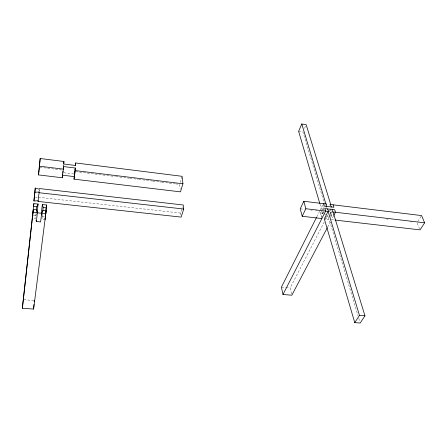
<?xml version="1.0" encoding="UTF-8"?>
<svg xmlns="http://www.w3.org/2000/svg" width="447" height="447" viewBox="0 0 447 447"><rect width="100%" height="100%" fill="white"/><g stroke="black" fill="none" stroke-linecap="round" stroke-linejoin="round"><path stroke-width="0.34" stroke-dasharray="2.23 1.68" d="M328.394 216.896L328.333 219.293L328.981 218.058M322.829 213.856L322.913 211.487M33.257 215.292L35.799 215.555L36.028 213.543M36.09 213.772L35.548 218.466L33.637 218.27M39.269 189.897L39.112 191.238L39.291 189.919M42.225 216.449L41.889 219.119L44.421 219.382M42.309 215.778L42.56 213.772M63.273 166.111L63.463 164.792M63.519 166.005L63.709 164.686M180.225 182.51L181.901 176.934M180.94 215.091L180.728 213.079L182.683 206.866M304.563 128.311L305.625 125.858M35.799 215.555L36.319 214.443M316.862 216.739L319.683 211.129L321.672 217.924M320.002 210.509L322.823 204.894M321.672 211.085L320.41 213.571L323.17 213.895M321.985 210.464L323.874 206.737M323.052 209.531L324.31 207.05M323.544 210.246L325.12 207.145M323.343 211.705L321.13 216.052L323.555 216.331M323.147 213.236L323.779 211.995M325.992 207.654L326.628 206.408M326.059 217.063L325.098 218.924L329.143 219.388L357.986 315.683M329.573 210.71L330.534 208.855M291.517 293.891L290.159 287.907L324.17 222.193M325.455 219.712L328.02 214.75M329.623 211.649L331.557 207.922M330.003 213.806L331.288 211.33M330.383 214.085L331.344 212.23M330.272 215.583L331.562 213.107M330.758 216.292L332.372 213.202M330.808 217.175L332.423 214.085M327.701 227.003L330.288 222.086M333.518 215.94L331.562 219.667L335.015 220.064M417.727 221.533L421.582 215.577M23.842 299.747L33.581 300.457M281.398 287.158L285.437 287.505M286.114 287.561L290.159 287.907M42.119 216.214L44.639 216.477M38.408 197.272L180.728 213.079M323.857 213.973L325.924 214.219M325.969 216.616L328.735 216.935M300.222 208.805L304.251 209.28M310.967 210.079L312.308 210.235M315.666 210.632L317.012 210.788M330.009 212.325L331.389 212.493M386.638 219.024L388.018 219.186M410.123 221.801L411.503 221.963M39.889 167.29L62.703 170.078M75.683 171.665L106.185 175.392M106.878 175.475L115.197 176.492M115.89 176.576L129.06 178.191M129.753 178.275L138.073 179.292M138.766 179.376L151.935 180.985M152.628 181.069L160.948 182.085M161.641 182.169L174.811 183.778M175.503 183.862L178.275 184.203M63.932 172.782L74.202 174.028M298.624 131.34L302.965 131.988L324.522 203.966M35.453 197.144L37.19 197.635M417.28 223.221L419.521 228.657M324.723 204.631L325.321 206.631M358.785 318.353L359.785 321.7M319.957 204.055L321.522 209.392M179.66 184.371L180.18 189.137"/><path stroke-width="0.67" d="M332.255 209.475L332.205 211.867L424.65 222.824L420.024 229.864L335.015 220.064M326.628 206.408L326.696 204.044L303.809 201.267L300.222 208.805L302.206 216.281L321.857 218.549M75.241 165.586L75.66 162.954L182.091 176.314L182.935 183.79L180.471 191.858L74.012 179.152L75.476 168.038L63.67 166.58L63.284 169.223M75.66 162.954L75.565 165.485L63.804 164.021L63.938 161.484L40.185 158.506L38.526 174.917L62.289 177.755L63.67 166.58M74.012 179.152L75.476 168.038M62.289 177.755L62.619 173.855M37.095 212.778L38.118 204.061L33.86 203.597L22.35 308.274L33.598 309.056L46.175 210.772L42.979 210.431L41.677 213.253L40.604 221.941L36.358 221.511L36.034 220.293M45.784 212.537L46.6 204.983L42.364 204.525L41.297 213.219L41.789 215.013M45.181 217.706L45.052 219.449L45.225 218.114M33.598 309.056L33.961 304.452M34.173 301.826L34.274 300.507M38.056 201.435L38.118 200.742L33.911 200.982L35.257 188.081L39.37 189.249L39.425 188.556L183.27 205L183.711 209.028L181.152 217.102L38.056 201.435L39.135 192.026L34.883 192.249L33.911 200.982M39.135 192.026L39.079 192.724L183.711 209.028M38.526 174.917L40.185 158.506M32.625 215.225L32.363 218.136L33.335 209.408L36.559 209.749L37.38 212.8L36.358 221.511M22.35 308.274L33.335 209.408M33.86 203.597L33.598 206.492L36.81 206.838L38.118 204.061M34.883 192.249L35.257 188.081M36.419 210.191L36.81 206.838M36.403 211.09L36.559 209.749M42.621 212.202L43.203 207.525L42.364 204.525M45.795 211.213L46.6 204.983M45.354 215.873L45.527 214.538M45.398 216.778L45.661 214.778M45.829 213.442L46.175 210.772M63.653 163.468L63.938 161.484M62.809 172.531L62.999 171.207M74.414 172.715L74.621 171.402M74.833 170.089L75.04 168.77M330.735 204.536L306.156 124.635L301.781 123.964L298.624 131.34L319.761 203.391M302.206 216.281L305.849 208.743L303.809 201.267M316.549 217.365L281.398 287.158L282.99 294.489L291.824 295.221L327.377 227.618M282.99 294.489L325.673 211.096L324.924 208.598L334.686 209.766L335.462 212.252L333.836 215.342M354.745 322.639L359.466 315.381L328.126 211.386L324.287 218.829L354.745 322.639L360.187 323.036L364.959 315.8L333.021 211.967M359.466 315.381L364.959 315.8M33.072 212.347L41.297 213.219M41.677 213.253L45.963 213.7M43.203 207.525L46.387 207.866M305.849 208.743L328.942 211.481L327.372 208.889M62.424 175.179L74.107 176.582M39.515 166.211L63.535 169.156M75.381 170.609L182.935 183.79M331.49 206.995L329.931 204.441L421.582 215.577L424.65 222.824M333.155 204.832L333.915 207.291L324.187 206.117L323.449 203.653M301.781 123.964L325.885 203.949"/></g></svg>
